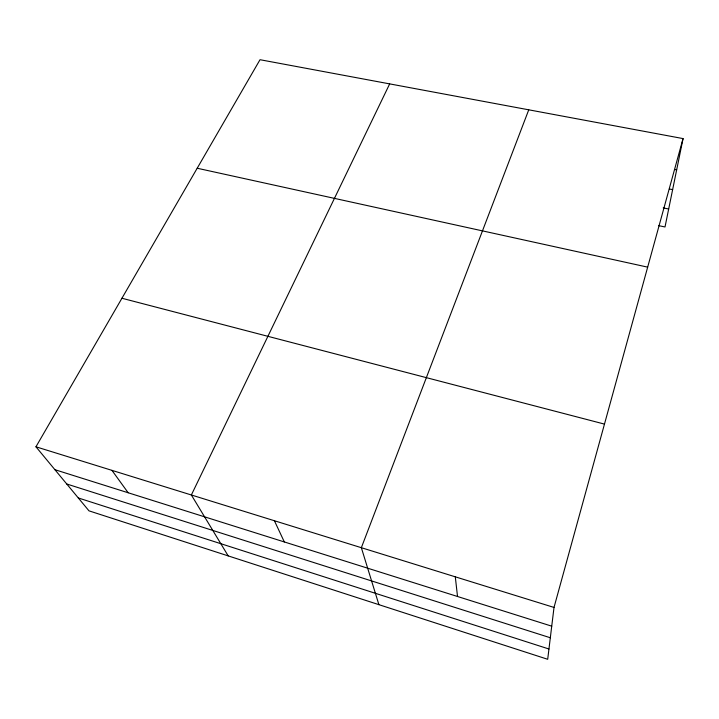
<?xml version="1.0" encoding="UTF-8"?>
<svg xmlns="http://www.w3.org/2000/svg" width="719" height="719" viewBox="0 0 719 719"><rect width="100%" height="100%" fill="white"/><g stroke="black" fill="none" stroke-linecap="round" stroke-linejoin="round"><path stroke-width="1.08" d="M683.05 138.587L554.016 607.438L547.698 659.287L88.976 510.841L35.95 446.796L260.017 59.713L683.05 138.587L665.012 226.97L658.505 225.613M528.753 109.818L361.351 547.698L378.895 604.661M389.671 83.889L191.362 494.987L228.202 555.895M674.467 169.477L676.66 169.9M669.371 188.98L672.633 189.627M663.215 207.899L668.679 209.013M197.204 168.237L647.666 267.144M121.933 298.25L604.472 424.102M35.95 446.796L554.016 607.438M54.905 469.687L551.734 626.168M66.75 483.995L550.323 637.762M78.317 497.961L548.957 649.005M111.948 470.361L128.162 492.758M274.406 520.736L284.329 541.946M455.298 576.827L457.518 596.5"/></g></svg>
